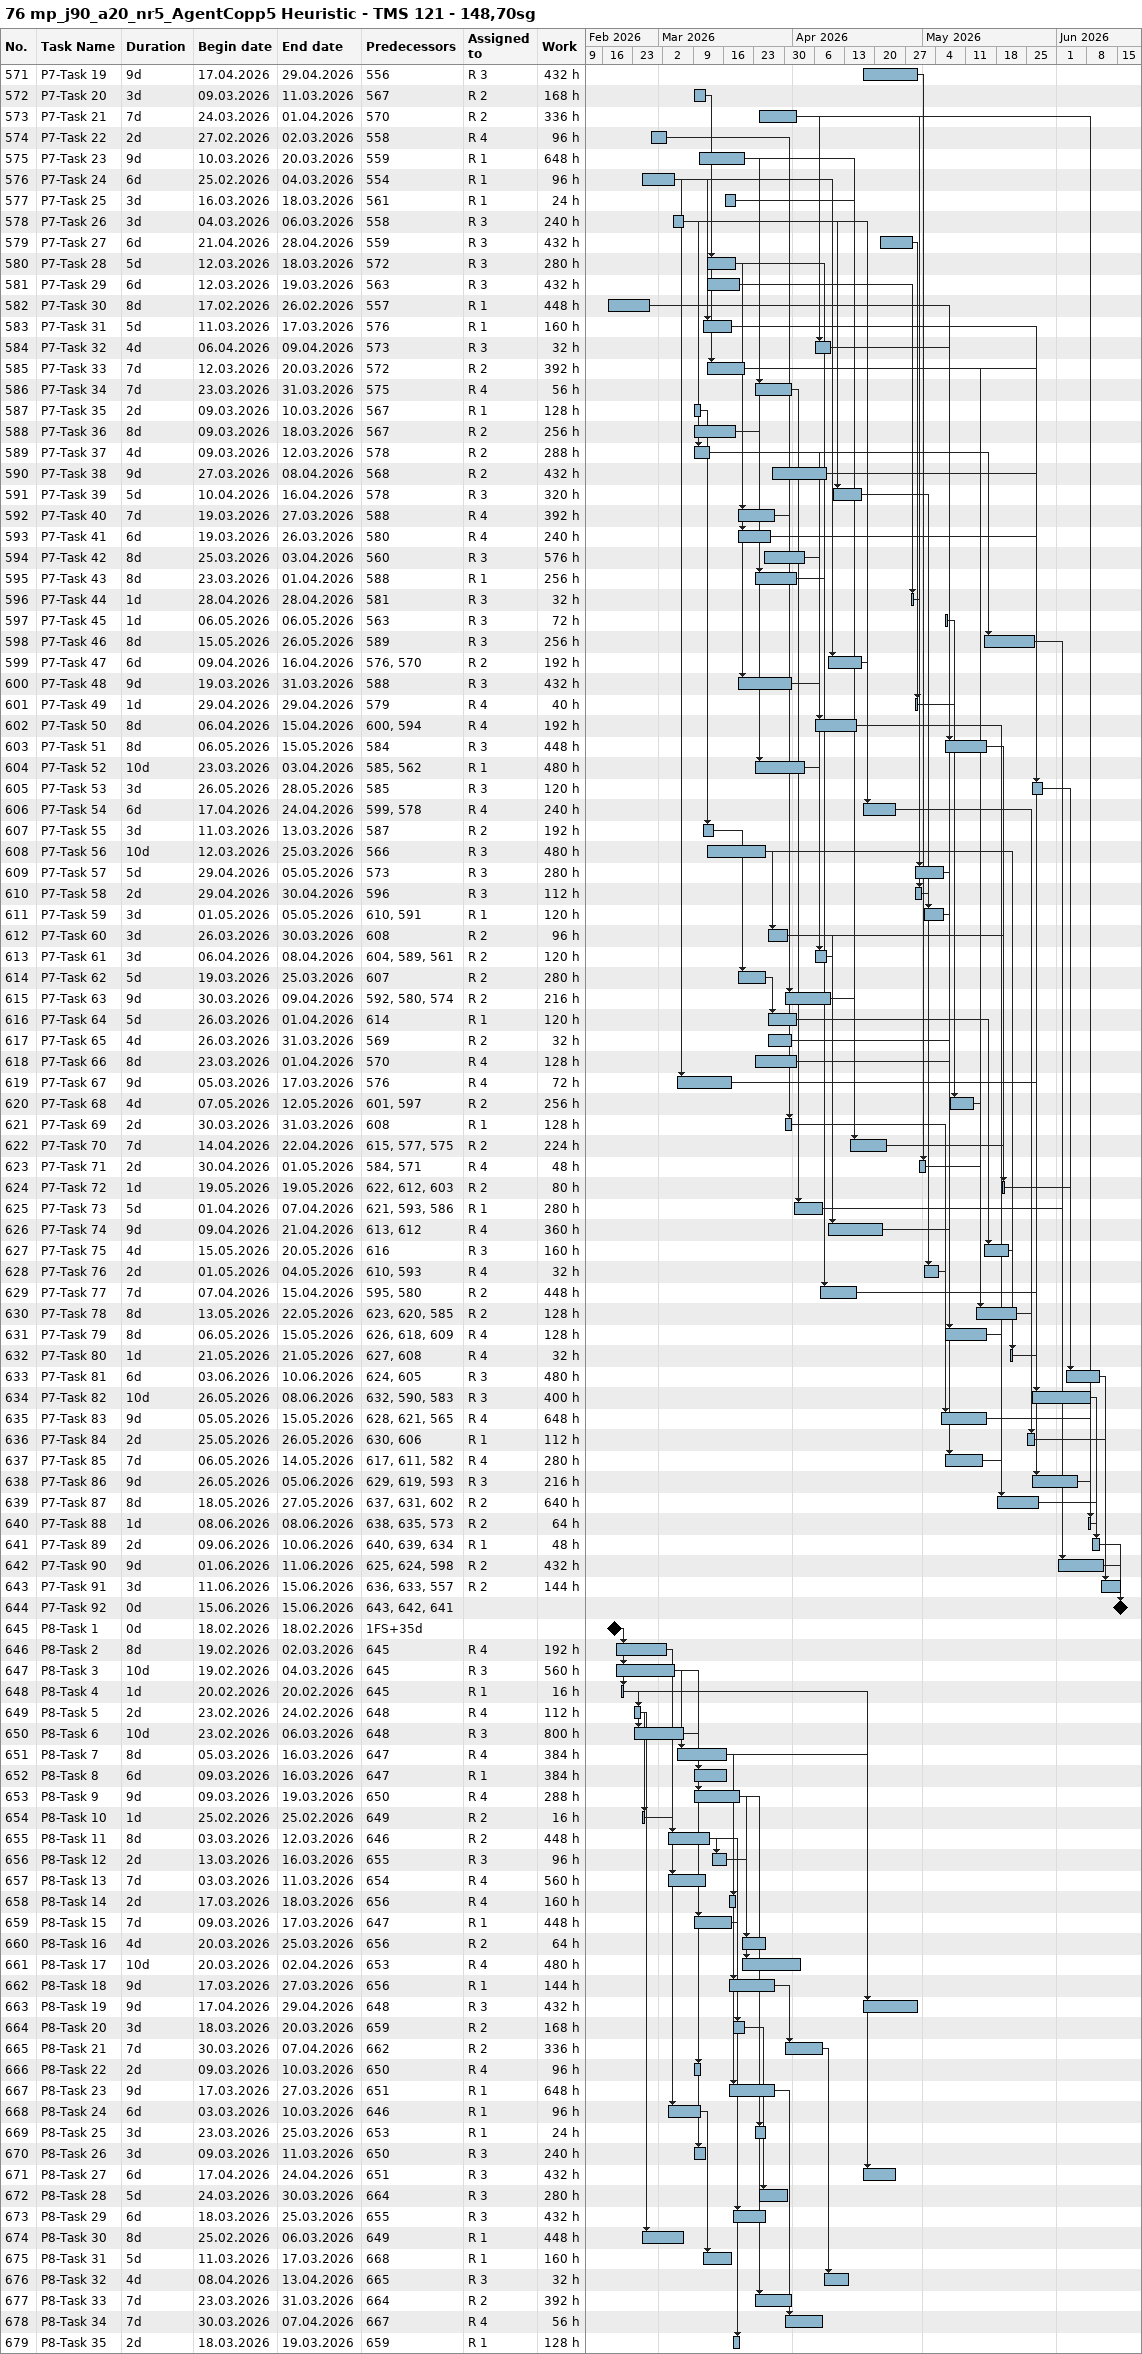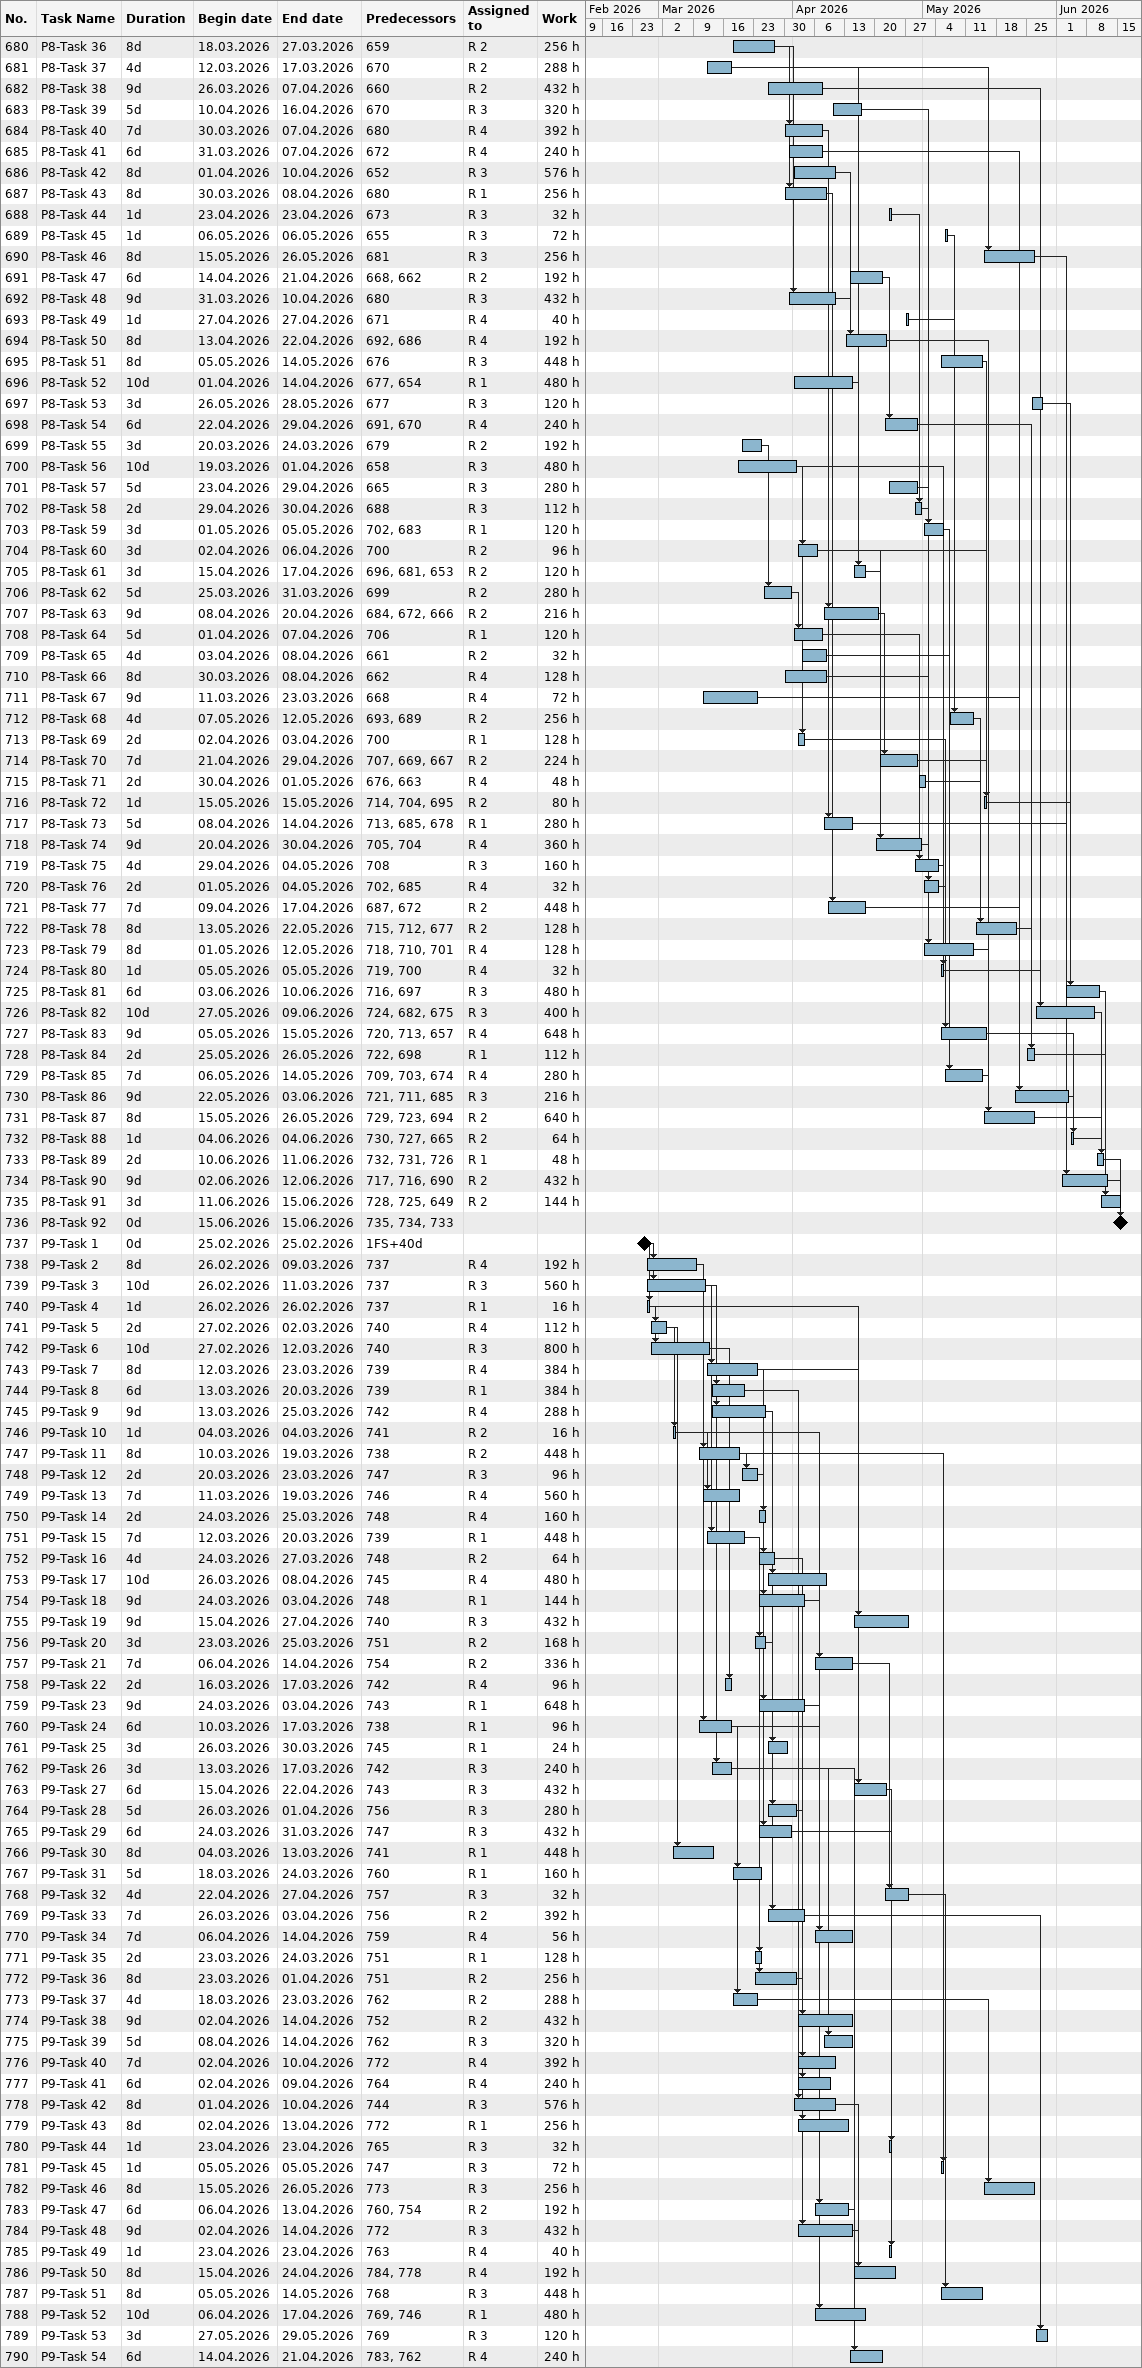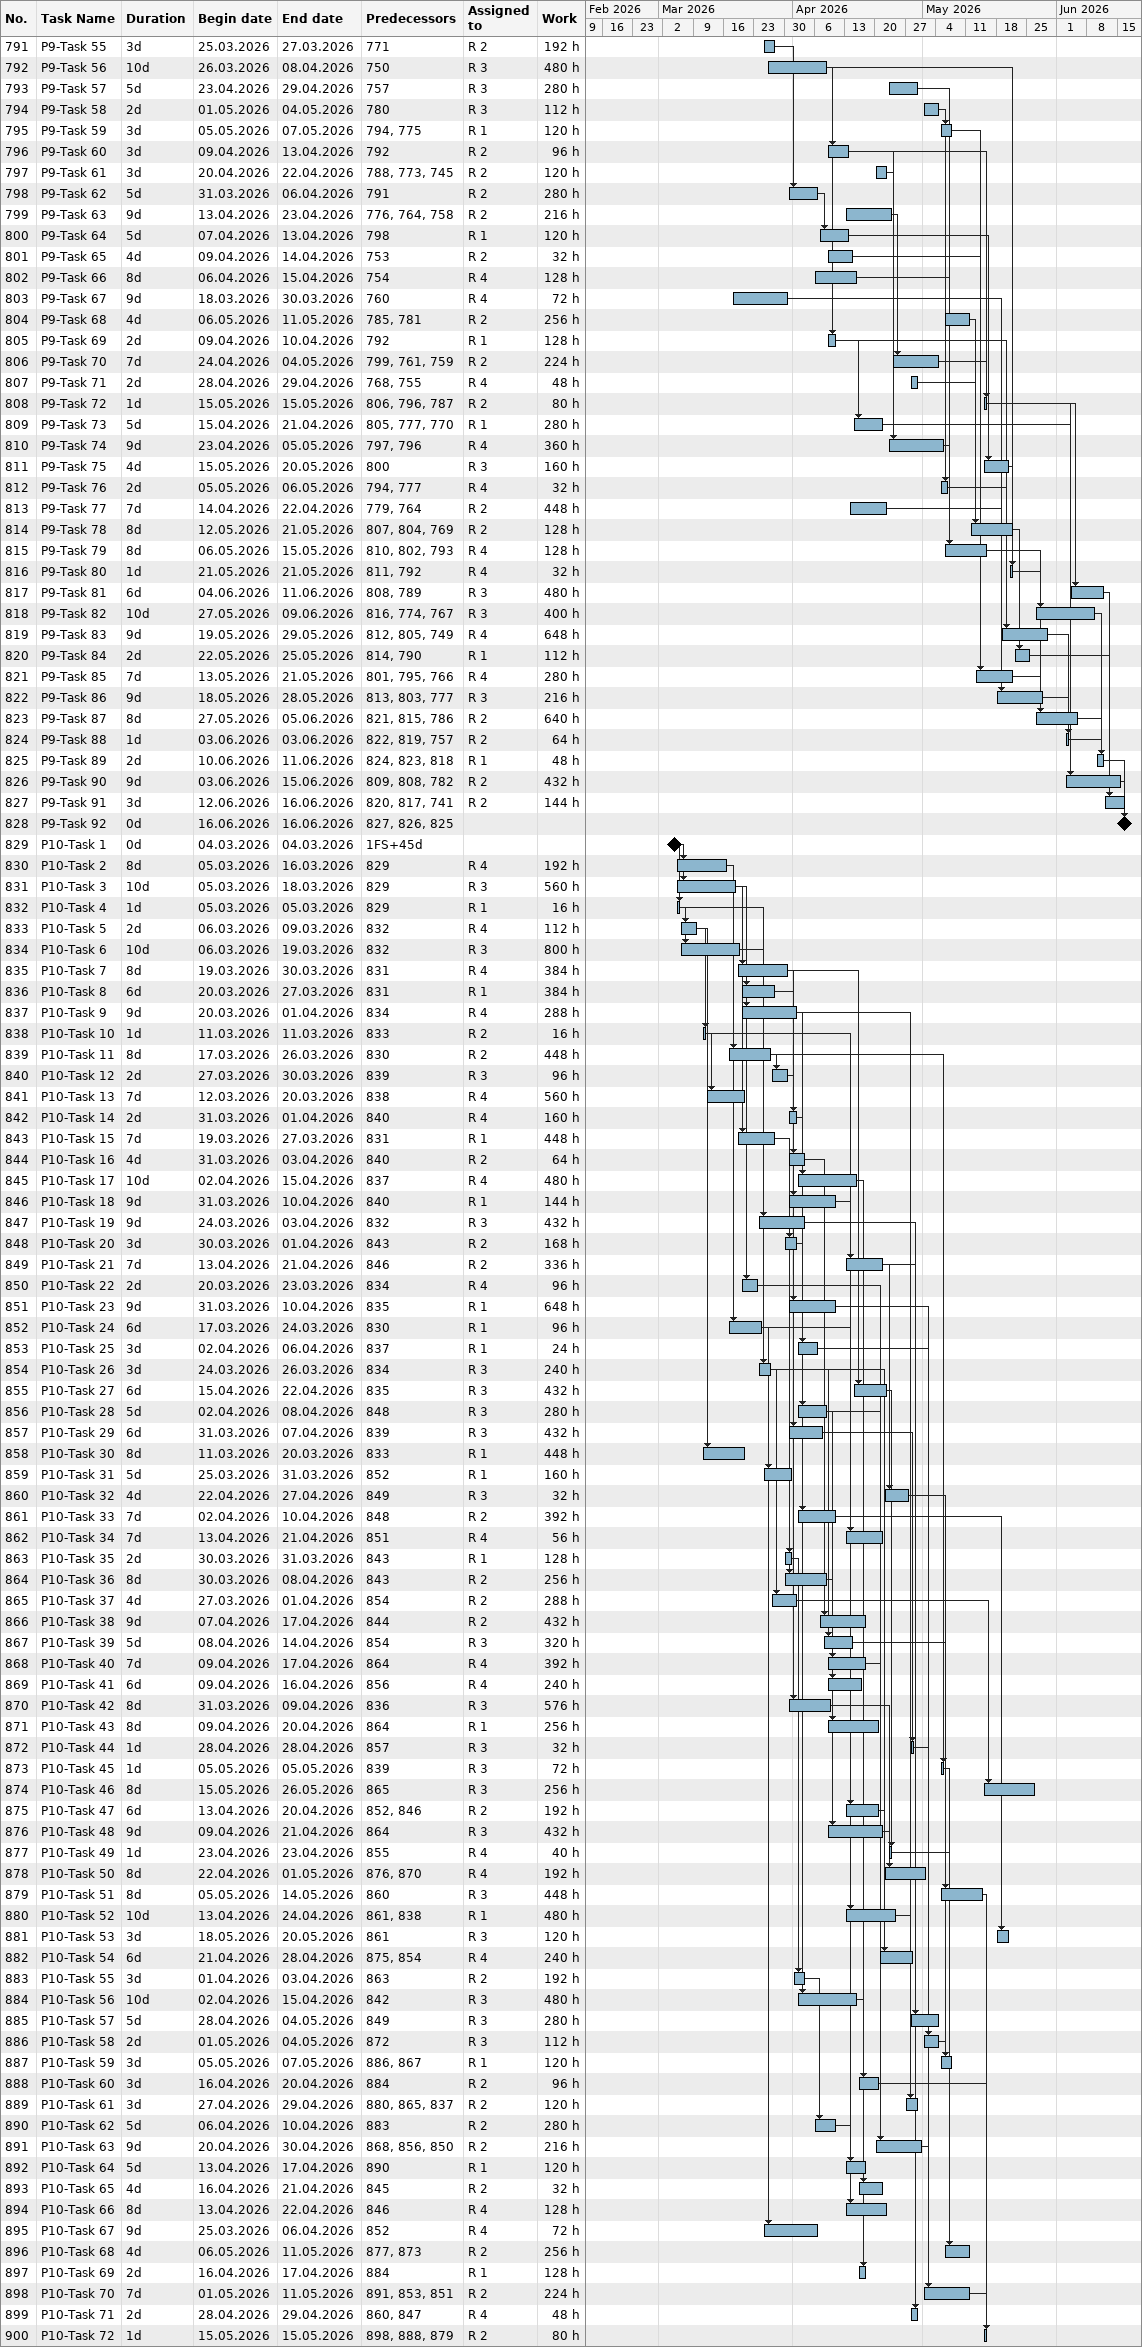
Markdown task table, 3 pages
76 mp_j90_a20_nr5_AgentCopp5 Heuristic - TMS 121 - 148,70sg

| ID | Task | Duration | Start | Finish | Predecessors | Resources | Work (h) |
|---|---|---|---|---|---|---|---|
| 571 | P7-Task 19 | 9d | 2026-04-17 | 2026-04-29 | 556 | R 3 | 432 |
| 572 | P7-Task 20 | 3d | 2026-03-09 | 2026-03-11 | 567 | R 2 | 168 |
| 573 | P7-Task 21 | 7d | 2026-03-24 | 2026-04-01 | 570 | R 2 | 336 |
| 574 | P7-Task 22 | 2d | 2026-02-27 | 2026-03-02 | 558 | R 4 | 96 |
| 575 | P7-Task 23 | 9d | 2026-03-10 | 2026-03-20 | 559 | R 1 | 648 |
| 576 | P7-Task 24 | 6d | 2026-02-25 | 2026-03-04 | 554 | R 1 | 96 |
| 577 | P7-Task 25 | 3d | 2026-03-16 | 2026-03-18 | 561 | R 1 | 24 |
| 578 | P7-Task 26 | 3d | 2026-03-04 | 2026-03-06 | 558 | R 3 | 240 |
| 579 | P7-Task 27 | 6d | 2026-04-21 | 2026-04-28 | 559 | R 3 | 432 |
| 580 | P7-Task 28 | 5d | 2026-03-12 | 2026-03-18 | 572 | R 3 | 280 |
| 581 | P7-Task 29 | 6d | 2026-03-12 | 2026-03-19 | 563 | R 3 | 432 |
| 582 | P7-Task 30 | 8d | 2026-02-17 | 2026-02-26 | 557 | R 1 | 448 |
| 583 | P7-Task 31 | 5d | 2026-03-11 | 2026-03-17 | 576 | R 1 | 160 |
| 584 | P7-Task 32 | 4d | 2026-04-06 | 2026-04-09 | 573 | R 3 | 32 |
| 585 | P7-Task 33 | 7d | 2026-03-12 | 2026-03-20 | 572 | R 2 | 392 |
| 586 | P7-Task 34 | 7d | 2026-03-23 | 2026-03-31 | 575 | R 4 | 56 |
| 587 | P7-Task 35 | 2d | 2026-03-09 | 2026-03-10 | 567 | R 1 | 128 |
| 588 | P7-Task 36 | 8d | 2026-03-09 | 2026-03-18 | 567 | R 2 | 256 |
| 589 | P7-Task 37 | 4d | 2026-03-09 | 2026-03-12 | 578 | R 2 | 288 |
| 590 | P7-Task 38 | 9d | 2026-03-27 | 2026-04-08 | 568 | R 2 | 432 |
| 591 | P7-Task 39 | 5d | 2026-04-10 | 2026-04-16 | 578 | R 3 | 320 |
| 592 | P7-Task 40 | 7d | 2026-03-19 | 2026-03-27 | 588 | R 4 | 392 |
| 593 | P7-Task 41 | 6d | 2026-03-19 | 2026-03-26 | 580 | R 4 | 240 |
| 594 | P7-Task 42 | 8d | 2026-03-25 | 2026-04-03 | 560 | R 3 | 576 |
| 595 | P7-Task 43 | 8d | 2026-03-23 | 2026-04-01 | 588 | R 1 | 256 |
| 596 | P7-Task 44 | 1d | 2026-04-28 | 2026-04-28 | 581 | R 3 | 32 |
| 597 | P7-Task 45 | 1d | 2026-05-06 | 2026-05-06 | 563 | R 3 | 72 |
| 598 | P7-Task 46 | 8d | 2026-05-15 | 2026-05-26 | 589 | R 3 | 256 |
| 599 | P7-Task 47 | 6d | 2026-04-09 | 2026-04-16 | 576, 570 | R 2 | 192 |
| 600 | P7-Task 48 | 9d | 2026-03-19 | 2026-03-31 | 588 | R 3 | 432 |
| 601 | P7-Task 49 | 1d | 2026-04-29 | 2026-04-29 | 579 | R 4 | 40 |
| 602 | P7-Task 50 | 8d | 2026-04-06 | 2026-04-15 | 600, 594 | R 4 | 192 |
| 603 | P7-Task 51 | 8d | 2026-05-06 | 2026-05-15 | 584 | R 3 | 448 |
| 604 | P7-Task 52 | 10d | 2026-03-23 | 2026-04-03 | 585, 562 | R 1 | 480 |
| 605 | P7-Task 53 | 3d | 2026-05-26 | 2026-05-28 | 585 | R 3 | 120 |
| 606 | P7-Task 54 | 6d | 2026-04-17 | 2026-04-24 | 599, 578 | R 4 | 240 |
| 607 | P7-Task 55 | 3d | 2026-03-11 | 2026-03-13 | 587 | R 2 | 192 |
| 608 | P7-Task 56 | 10d | 2026-03-12 | 2026-03-25 | 566 | R 3 | 480 |
| 609 | P7-Task 57 | 5d | 2026-04-29 | 2026-05-05 | 573 | R 3 | 280 |
| 610 | P7-Task 58 | 2d | 2026-04-29 | 2026-04-30 | 596 | R 3 | 112 |
| 611 | P7-Task 59 | 3d | 2026-05-01 | 2026-05-05 | 610, 591 | R 1 | 120 |
| 612 | P7-Task 60 | 3d | 2026-03-26 | 2026-03-30 | 608 | R 2 | 96 |
| 613 | P7-Task 61 | 3d | 2026-04-06 | 2026-04-08 | 604, 589, 561 | R 2 | 120 |
| 614 | P7-Task 62 | 5d | 2026-03-19 | 2026-03-25 | 607 | R 2 | 280 |
| 615 | P7-Task 63 | 9d | 2026-03-30 | 2026-04-09 | 592, 580, 574 | R 2 | 216 |
| 616 | P7-Task 64 | 5d | 2026-03-26 | 2026-04-01 | 614 | R 1 | 120 |
| 617 | P7-Task 65 | 4d | 2026-03-26 | 2026-03-31 | 569 | R 2 | 32 |
| 618 | P7-Task 66 | 8d | 2026-03-23 | 2026-04-01 | 570 | R 4 | 128 |
| 619 | P7-Task 67 | 9d | 2026-03-05 | 2026-03-17 | 576 | R 4 | 72 |
| 620 | P7-Task 68 | 4d | 2026-05-07 | 2026-05-12 | 601, 597 | R 2 | 256 |
| 621 | P7-Task 69 | 2d | 2026-03-30 | 2026-03-31 | 608 | R 1 | 128 |
| 622 | P7-Task 70 | 7d | 2026-04-14 | 2026-04-22 | 615, 577, 575 | R 2 | 224 |
| 623 | P7-Task 71 | 2d | 2026-04-30 | 2026-05-01 | 584, 571 | R 4 | 48 |
| 624 | P7-Task 72 | 1d | 2026-05-19 | 2026-05-19 | 622, 612, 603 | R 2 | 80 |
| 625 | P7-Task 73 | 5d | 2026-04-01 | 2026-04-07 | 621, 593, 586 | R 1 | 280 |
| 626 | P7-Task 74 | 9d | 2026-04-09 | 2026-04-21 | 613, 612 | R 4 | 360 |
| 627 | P7-Task 75 | 4d | 2026-05-15 | 2026-05-20 | 616 | R 3 | 160 |
| 628 | P7-Task 76 | 2d | 2026-05-01 | 2026-05-04 | 610, 593 | R 4 | 32 |
| 629 | P7-Task 77 | 7d | 2026-04-07 | 2026-04-15 | 595, 580 | R 2 | 448 |
| 630 | P7-Task 78 | 8d | 2026-05-13 | 2026-05-22 | 623, 620, 585 | R 2 | 128 |
| 631 | P7-Task 79 | 8d | 2026-05-06 | 2026-05-15 | 626, 618, 609 | R 4 | 128 |
| 632 | P7-Task 80 | 1d | 2026-05-21 | 2026-05-21 | 627, 608 | R 4 | 32 |
| 633 | P7-Task 81 | 6d | 2026-06-03 | 2026-06-10 | 624, 605 | R 3 | 480 |
| 634 | P7-Task 82 | 10d | 2026-05-26 | 2026-06-08 | 632, 590, 583 | R 3 | 400 |
| 635 | P7-Task 83 | 9d | 2026-05-05 | 2026-05-15 | 628, 621, 565 | R 4 | 648 |
| 636 | P7-Task 84 | 2d | 2026-05-25 | 2026-05-26 | 630, 606 | R 1 | 112 |
| 637 | P7-Task 85 | 7d | 2026-05-06 | 2026-05-14 | 617, 611, 582 | R 4 | 280 |
| 638 | P7-Task 86 | 9d | 2026-05-26 | 2026-06-05 | 629, 619, 593 | R 3 | 216 |
| 639 | P7-Task 87 | 8d | 2026-05-18 | 2026-05-27 | 637, 631, 602 | R 2 | 640 |
| 640 | P7-Task 88 | 1d | 2026-06-08 | 2026-06-08 | 638, 635, 573 | R 2 | 64 |
| 641 | P7-Task 89 | 2d | 2026-06-09 | 2026-06-10 | 640, 639, 634 | R 1 | 48 |
| 642 | P7-Task 90 | 9d | 2026-06-01 | 2026-06-11 | 625, 624, 598 | R 2 | 432 |
| 643 | P7-Task 91 | 3d | 2026-06-11 | 2026-06-15 | 636, 633, 557 | R 2 | 144 |
| 644 | P7-Task 92 | 0d | 2026-06-15 | 2026-06-15 | 643, 642, 641 |  |  |
| 645 | P8-Task 1 | 0d | 2026-02-18 | 2026-02-18 | 1FS+35d |  |  |
| 646 | P8-Task 2 | 8d | 2026-02-19 | 2026-03-02 | 645 | R 4 | 192 |
| 647 | P8-Task 3 | 10d | 2026-02-19 | 2026-03-04 | 645 | R 3 | 560 |
| 648 | P8-Task 4 | 1d | 2026-02-20 | 2026-02-20 | 645 | R 1 | 16 |
| 649 | P8-Task 5 | 2d | 2026-02-23 | 2026-02-24 | 648 | R 4 | 112 |
| 650 | P8-Task 6 | 10d | 2026-02-23 | 2026-03-06 | 648 | R 3 | 800 |
| 651 | P8-Task 7 | 8d | 2026-03-05 | 2026-03-16 | 647 | R 4 | 384 |
| 652 | P8-Task 8 | 6d | 2026-03-09 | 2026-03-16 | 647 | R 1 | 384 |
| 653 | P8-Task 9 | 9d | 2026-03-09 | 2026-03-19 | 650 | R 4 | 288 |
| 654 | P8-Task 10 | 1d | 2026-02-25 | 2026-02-25 | 649 | R 2 | 16 |
| 655 | P8-Task 11 | 8d | 2026-03-03 | 2026-03-12 | 646 | R 2 | 448 |
| 656 | P8-Task 12 | 2d | 2026-03-13 | 2026-03-16 | 655 | R 3 | 96 |
| 657 | P8-Task 13 | 7d | 2026-03-03 | 2026-03-11 | 654 | R 4 | 560 |
| 658 | P8-Task 14 | 2d | 2026-03-17 | 2026-03-18 | 656 | R 4 | 160 |
| 659 | P8-Task 15 | 7d | 2026-03-09 | 2026-03-17 | 647 | R 1 | 448 |
| 660 | P8-Task 16 | 4d | 2026-03-20 | 2026-03-25 | 656 | R 2 | 64 |
| 661 | P8-Task 17 | 10d | 2026-03-20 | 2026-04-02 | 653 | R 4 | 480 |
| 662 | P8-Task 18 | 9d | 2026-03-17 | 2026-03-27 | 656 | R 1 | 144 |
| 663 | P8-Task 19 | 9d | 2026-04-17 | 2026-04-29 | 648 | R 3 | 432 |
| 664 | P8-Task 20 | 3d | 2026-03-18 | 2026-03-20 | 659 | R 2 | 168 |
| 665 | P8-Task 21 | 7d | 2026-03-30 | 2026-04-07 | 662 | R 2 | 336 |
| 666 | P8-Task 22 | 2d | 2026-03-09 | 2026-03-10 | 650 | R 4 | 96 |
| 667 | P8-Task 23 | 9d | 2026-03-17 | 2026-03-27 | 651 | R 1 | 648 |
| 668 | P8-Task 24 | 6d | 2026-03-03 | 2026-03-10 | 646 | R 1 | 96 |
| 669 | P8-Task 25 | 3d | 2026-03-23 | 2026-03-25 | 653 | R 1 | 24 |
| 670 | P8-Task 26 | 3d | 2026-03-09 | 2026-03-11 | 650 | R 3 | 240 |
| 671 | P8-Task 27 | 6d | 2026-04-17 | 2026-04-24 | 651 | R 3 | 432 |
| 672 | P8-Task 28 | 5d | 2026-03-24 | 2026-03-30 | 664 | R 3 | 280 |
| 673 | P8-Task 29 | 6d | 2026-03-18 | 2026-03-25 | 655 | R 3 | 432 |
| 674 | P8-Task 30 | 8d | 2026-02-25 | 2026-03-06 | 649 | R 1 | 448 |
| 675 | P8-Task 31 | 5d | 2026-03-11 | 2026-03-17 | 668 | R 1 | 160 |
| 676 | P8-Task 32 | 4d | 2026-04-08 | 2026-04-13 | 665 | R 3 | 32 |
| 677 | P8-Task 33 | 7d | 2026-03-23 | 2026-03-31 | 664 | R 2 | 392 |
| 678 | P8-Task 34 | 7d | 2026-03-30 | 2026-04-07 | 667 | R 4 | 56 |
| 679 | P8-Task 35 | 2d | 2026-03-18 | 2026-03-19 | 659 | R 1 | 128 |
| 680 | P8-Task 36 | 8d | 2026-03-18 | 2026-03-27 | 659 | R 2 | 256 |
| 681 | P8-Task 37 | 4d | 2026-03-12 | 2026-03-17 | 670 | R 2 | 288 |
| 682 | P8-Task 38 | 9d | 2026-03-26 | 2026-04-07 | 660 | R 2 | 432 |
| 683 | P8-Task 39 | 5d | 2026-04-10 | 2026-04-16 | 670 | R 3 | 320 |
| 684 | P8-Task 40 | 7d | 2026-03-30 | 2026-04-07 | 680 | R 4 | 392 |
| 685 | P8-Task 41 | 6d | 2026-03-31 | 2026-04-07 | 672 | R 4 | 240 |
| 686 | P8-Task 42 | 8d | 2026-04-01 | 2026-04-10 | 652 | R 3 | 576 |
| 687 | P8-Task 43 | 8d | 2026-03-30 | 2026-04-08 | 680 | R 1 | 256 |
| 688 | P8-Task 44 | 1d | 2026-04-23 | 2026-04-23 | 673 | R 3 | 32 |
| 689 | P8-Task 45 | 1d | 2026-05-06 | 2026-05-06 | 655 | R 3 | 72 |
| 690 | P8-Task 46 | 8d | 2026-05-15 | 2026-05-26 | 681 | R 3 | 256 |
| 691 | P8-Task 47 | 6d | 2026-04-14 | 2026-04-21 | 668, 662 | R 2 | 192 |
| 692 | P8-Task 48 | 9d | 2026-03-31 | 2026-04-10 | 680 | R 3 | 432 |
| 693 | P8-Task 49 | 1d | 2026-04-27 | 2026-04-27 | 671 | R 4 | 40 |
| 694 | P8-Task 50 | 8d | 2026-04-13 | 2026-04-22 | 692, 686 | R 4 | 192 |
| 695 | P8-Task 51 | 8d | 2026-05-05 | 2026-05-14 | 676 | R 3 | 448 |
| 696 | P8-Task 52 | 10d | 2026-04-01 | 2026-04-14 | 677, 654 | R 1 | 480 |
| 697 | P8-Task 53 | 3d | 2026-05-26 | 2026-05-28 | 677 | R 3 | 120 |
| 698 | P8-Task 54 | 6d | 2026-04-22 | 2026-04-29 | 691, 670 | R 4 | 240 |
| 699 | P8-Task 55 | 3d | 2026-03-20 | 2026-03-24 | 679 | R 2 | 192 |
| 700 | P8-Task 56 | 10d | 2026-03-19 | 2026-04-01 | 658 | R 3 | 480 |
| 701 | P8-Task 57 | 5d | 2026-04-23 | 2026-04-29 | 665 | R 3 | 280 |
| 702 | P8-Task 58 | 2d | 2026-04-29 | 2026-04-30 | 688 | R 3 | 112 |
| 703 | P8-Task 59 | 3d | 2026-05-01 | 2026-05-05 | 702, 683 | R 1 | 120 |
| 704 | P8-Task 60 | 3d | 2026-04-02 | 2026-04-06 | 700 | R 2 | 96 |
| 705 | P8-Task 61 | 3d | 2026-04-15 | 2026-04-17 | 696, 681, 653 | R 2 | 120 |
| 706 | P8-Task 62 | 5d | 2026-03-25 | 2026-03-31 | 699 | R 2 | 280 |
| 707 | P8-Task 63 | 9d | 2026-04-08 | 2026-04-20 | 684, 672, 666 | R 2 | 216 |
| 708 | P8-Task 64 | 5d | 2026-04-01 | 2026-04-07 | 706 | R 1 | 120 |
| 709 | P8-Task 65 | 4d | 2026-04-03 | 2026-04-08 | 661 | R 2 | 32 |
| 710 | P8-Task 66 | 8d | 2026-03-30 | 2026-04-08 | 662 | R 4 | 128 |
| 711 | P8-Task 67 | 9d | 2026-03-11 | 2026-03-23 | 668 | R 4 | 72 |
| 712 | P8-Task 68 | 4d | 2026-05-07 | 2026-05-12 | 693, 689 | R 2 | 256 |
| 713 | P8-Task 69 | 2d | 2026-04-02 | 2026-04-03 | 700 | R 1 | 128 |
| 714 | P8-Task 70 | 7d | 2026-04-21 | 2026-04-29 | 707, 669, 667 | R 2 | 224 |
| 715 | P8-Task 71 | 2d | 2026-04-30 | 2026-05-01 | 676, 663 | R 4 | 48 |
| 716 | P8-Task 72 | 1d | 2026-05-15 | 2026-05-15 | 714, 704, 695 | R 2 | 80 |
| 717 | P8-Task 73 | 5d | 2026-04-08 | 2026-04-14 | 713, 685, 678 | R 1 | 280 |
| 718 | P8-Task 74 | 9d | 2026-04-20 | 2026-04-30 | 705, 704 | R 4 | 360 |
| 719 | P8-Task 75 | 4d | 2026-04-29 | 2026-05-04 | 708 | R 3 | 160 |
| 720 | P8-Task 76 | 2d | 2026-05-01 | 2026-05-04 | 702, 685 | R 4 | 32 |
| 721 | P8-Task 77 | 7d | 2026-04-09 | 2026-04-17 | 687, 672 | R 2 | 448 |
| 722 | P8-Task 78 | 8d | 2026-05-13 | 2026-05-22 | 715, 712, 677 | R 2 | 128 |
| 723 | P8-Task 79 | 8d | 2026-05-01 | 2026-05-12 | 718, 710, 701 | R 4 | 128 |
| 724 | P8-Task 80 | 1d | 2026-05-05 | 2026-05-05 | 719, 700 | R 4 | 32 |
| 725 | P8-Task 81 | 6d | 2026-06-03 | 2026-06-10 | 716, 697 | R 3 | 480 |
| 726 | P8-Task 82 | 10d | 2026-05-27 | 2026-06-09 | 724, 682, 675 | R 3 | 400 |
| 727 | P8-Task 83 | 9d | 2026-05-05 | 2026-05-15 | 720, 713, 657 | R 4 | 648 |
| 728 | P8-Task 84 | 2d | 2026-05-25 | 2026-05-26 | 722, 698 | R 1 | 112 |
| 729 | P8-Task 85 | 7d | 2026-05-06 | 2026-05-14 | 709, 703, 674 | R 4 | 280 |
| 730 | P8-Task 86 | 9d | 2026-05-22 | 2026-06-03 | 721, 711, 685 | R 3 | 216 |
| 731 | P8-Task 87 | 8d | 2026-05-15 | 2026-05-26 | 729, 723, 694 | R 2 | 640 |
| 732 | P8-Task 88 | 1d | 2026-06-04 | 2026-06-04 | 730, 727, 665 | R 2 | 64 |
| 733 | P8-Task 89 | 2d | 2026-06-10 | 2026-06-11 | 732, 731, 726 | R 1 | 48 |
| 734 | P8-Task 90 | 9d | 2026-06-02 | 2026-06-12 | 717, 716, 690 | R 2 | 432 |
| 735 | P8-Task 91 | 3d | 2026-06-11 | 2026-06-15 | 728, 725, 649 | R 2 | 144 |
| 736 | P8-Task 92 | 0d | 2026-06-15 | 2026-06-15 | 735, 734, 733 |  |  |
| 737 | P9-Task 1 | 0d | 2026-02-25 | 2026-02-25 | 1FS+40d |  |  |
| 738 | P9-Task 2 | 8d | 2026-02-26 | 2026-03-09 | 737 | R 4 | 192 |
| 739 | P9-Task 3 | 10d | 2026-02-26 | 2026-03-11 | 737 | R 3 | 560 |
| 740 | P9-Task 4 | 1d | 2026-02-26 | 2026-02-26 | 737 | R 1 | 16 |
| 741 | P9-Task 5 | 2d | 2026-02-27 | 2026-03-02 | 740 | R 4 | 112 |
| 742 | P9-Task 6 | 10d | 2026-02-27 | 2026-03-12 | 740 | R 3 | 800 |
| 743 | P9-Task 7 | 8d | 2026-03-12 | 2026-03-23 | 739 | R 4 | 384 |
| 744 | P9-Task 8 | 6d | 2026-03-13 | 2026-03-20 | 739 | R 1 | 384 |
| 745 | P9-Task 9 | 9d | 2026-03-13 | 2026-03-25 | 742 | R 4 | 288 |
| 746 | P9-Task 10 | 1d | 2026-03-04 | 2026-03-04 | 741 | R 2 | 16 |
| 747 | P9-Task 11 | 8d | 2026-03-10 | 2026-03-19 | 738 | R 2 | 448 |
| 748 | P9-Task 12 | 2d | 2026-03-20 | 2026-03-23 | 747 | R 3 | 96 |
| 749 | P9-Task 13 | 7d | 2026-03-11 | 2026-03-19 | 746 | R 4 | 560 |
| 750 | P9-Task 14 | 2d | 2026-03-24 | 2026-03-25 | 748 | R 4 | 160 |
| 751 | P9-Task 15 | 7d | 2026-03-12 | 2026-03-20 | 739 | R 1 | 448 |
| 752 | P9-Task 16 | 4d | 2026-03-24 | 2026-03-27 | 748 | R 2 | 64 |
| 753 | P9-Task 17 | 10d | 2026-03-26 | 2026-04-08 | 745 | R 4 | 480 |
| 754 | P9-Task 18 | 9d | 2026-03-24 | 2026-04-03 | 748 | R 1 | 144 |
| 755 | P9-Task 19 | 9d | 2026-04-15 | 2026-04-27 | 740 | R 3 | 432 |
| 756 | P9-Task 20 | 3d | 2026-03-23 | 2026-03-25 | 751 | R 2 | 168 |
| 757 | P9-Task 21 | 7d | 2026-04-06 | 2026-04-14 | 754 | R 2 | 336 |
| 758 | P9-Task 22 | 2d | 2026-03-16 | 2026-03-17 | 742 | R 4 | 96 |
| 759 | P9-Task 23 | 9d | 2026-03-24 | 2026-04-03 | 743 | R 1 | 648 |
| 760 | P9-Task 24 | 6d | 2026-03-10 | 2026-03-17 | 738 | R 1 | 96 |
| 761 | P9-Task 25 | 3d | 2026-03-26 | 2026-03-30 | 745 | R 1 | 24 |
| 762 | P9-Task 26 | 3d | 2026-03-13 | 2026-03-17 | 742 | R 3 | 240 |
| 763 | P9-Task 27 | 6d | 2026-04-15 | 2026-04-22 | 743 | R 3 | 432 |
| 764 | P9-Task 28 | 5d | 2026-03-26 | 2026-04-01 | 756 | R 3 | 280 |
| 765 | P9-Task 29 | 6d | 2026-03-24 | 2026-03-31 | 747 | R 3 | 432 |
| 766 | P9-Task 30 | 8d | 2026-03-04 | 2026-03-13 | 741 | R 1 | 448 |
| 767 | P9-Task 31 | 5d | 2026-03-18 | 2026-03-24 | 760 | R 1 | 160 |
| 768 | P9-Task 32 | 4d | 2026-04-22 | 2026-04-27 | 757 | R 3 | 32 |
| 769 | P9-Task 33 | 7d | 2026-03-26 | 2026-04-03 | 756 | R 2 | 392 |
| 770 | P9-Task 34 | 7d | 2026-04-06 | 2026-04-14 | 759 | R 4 | 56 |
| 771 | P9-Task 35 | 2d | 2026-03-23 | 2026-03-24 | 751 | R 1 | 128 |
| 772 | P9-Task 36 | 8d | 2026-03-23 | 2026-04-01 | 751 | R 2 | 256 |
| 773 | P9-Task 37 | 4d | 2026-03-18 | 2026-03-23 | 762 | R 2 | 288 |
| 774 | P9-Task 38 | 9d | 2026-04-02 | 2026-04-14 | 752 | R 2 | 432 |
| 775 | P9-Task 39 | 5d | 2026-04-08 | 2026-04-14 | 762 | R 3 | 320 |
| 776 | P9-Task 40 | 7d | 2026-04-02 | 2026-04-10 | 772 | R 4 | 392 |
| 777 | P9-Task 41 | 6d | 2026-04-02 | 2026-04-09 | 764 | R 4 | 240 |
| 778 | P9-Task 42 | 8d | 2026-04-01 | 2026-04-10 | 744 | R 3 | 576 |
| 779 | P9-Task 43 | 8d | 2026-04-02 | 2026-04-13 | 772 | R 1 | 256 |
| 780 | P9-Task 44 | 1d | 2026-04-23 | 2026-04-23 | 765 | R 3 | 32 |
| 781 | P9-Task 45 | 1d | 2026-05-05 | 2026-05-05 | 747 | R 3 | 72 |
| 782 | P9-Task 46 | 8d | 2026-05-15 | 2026-05-26 | 773 | R 3 | 256 |
| 783 | P9-Task 47 | 6d | 2026-04-06 | 2026-04-13 | 760, 754 | R 2 | 192 |
| 784 | P9-Task 48 | 9d | 2026-04-02 | 2026-04-14 | 772 | R 3 | 432 |
| 785 | P9-Task 49 | 1d | 2026-04-23 | 2026-04-23 | 763 | R 4 | 40 |
| 786 | P9-Task 50 | 8d | 2026-04-15 | 2026-04-24 | 784, 778 | R 4 | 192 |
| 787 | P9-Task 51 | 8d | 2026-05-05 | 2026-05-14 | 768 | R 3 | 448 |
| 788 | P9-Task 52 | 10d | 2026-04-06 | 2026-04-17 | 769, 746 | R 1 | 480 |
| 789 | P9-Task 53 | 3d | 2026-05-27 | 2026-05-29 | 769 | R 3 | 120 |
| 790 | P9-Task 54 | 6d | 2026-04-14 | 2026-04-21 | 783, 762 | R 4 | 240 |
| 791 | P9-Task 55 | 3d | 2026-03-25 | 2026-03-27 | 771 | R 2 | 192 |
| 792 | P9-Task 56 | 10d | 2026-03-26 | 2026-04-08 | 750 | R 3 | 480 |
| 793 | P9-Task 57 | 5d | 2026-04-23 | 2026-04-29 | 757 | R 3 | 280 |
| 794 | P9-Task 58 | 2d | 2026-05-01 | 2026-05-04 | 780 | R 3 | 112 |
| 795 | P9-Task 59 | 3d | 2026-05-05 | 2026-05-07 | 794, 775 | R 1 | 120 |
| 796 | P9-Task 60 | 3d | 2026-04-09 | 2026-04-13 | 792 | R 2 | 96 |
| 797 | P9-Task 61 | 3d | 2026-04-20 | 2026-04-22 | 788, 773, 745 | R 2 | 120 |
| 798 | P9-Task 62 | 5d | 2026-03-31 | 2026-04-06 | 791 | R 2 | 280 |
| 799 | P9-Task 63 | 9d | 2026-04-13 | 2026-04-23 | 776, 764, 758 | R 2 | 216 |
| 800 | P9-Task 64 | 5d | 2026-04-07 | 2026-04-13 | 798 | R 1 | 120 |
| 801 | P9-Task 65 | 4d | 2026-04-09 | 2026-04-14 | 753 | R 2 | 32 |
| 802 | P9-Task 66 | 8d | 2026-04-06 | 2026-04-15 | 754 | R 4 | 128 |
| 803 | P9-Task 67 | 9d | 2026-03-18 | 2026-03-30 | 760 | R 4 | 72 |
| 804 | P9-Task 68 | 4d | 2026-05-06 | 2026-05-11 | 785, 781 | R 2 | 256 |
| 805 | P9-Task 69 | 2d | 2026-04-09 | 2026-04-10 | 792 | R 1 | 128 |
| 806 | P9-Task 70 | 7d | 2026-04-24 | 2026-05-04 | 799, 761, 759 | R 2 | 224 |
| 807 | P9-Task 71 | 2d | 2026-04-28 | 2026-04-29 | 768, 755 | R 4 | 48 |
| 808 | P9-Task 72 | 1d | 2026-05-15 | 2026-05-15 | 806, 796, 787 | R 2 | 80 |
| 809 | P9-Task 73 | 5d | 2026-04-15 | 2026-04-21 | 805, 777, 770 | R 1 | 280 |
| 810 | P9-Task 74 | 9d | 2026-04-23 | 2026-05-05 | 797, 796 | R 4 | 360 |
| 811 | P9-Task 75 | 4d | 2026-05-15 | 2026-05-20 | 800 | R 3 | 160 |
| 812 | P9-Task 76 | 2d | 2026-05-05 | 2026-05-06 | 794, 777 | R 4 | 32 |
| 813 | P9-Task 77 | 7d | 2026-04-14 | 2026-04-22 | 779, 764 | R 2 | 448 |
| 814 | P9-Task 78 | 8d | 2026-05-12 | 2026-05-21 | 807, 804, 769 | R 2 | 128 |
| 815 | P9-Task 79 | 8d | 2026-05-06 | 2026-05-15 | 810, 802, 793 | R 4 | 128 |
| 816 | P9-Task 80 | 1d | 2026-05-21 | 2026-05-21 | 811, 792 | R 4 | 32 |
| 817 | P9-Task 81 | 6d | 2026-06-04 | 2026-06-11 | 808, 789 | R 3 | 480 |
| 818 | P9-Task 82 | 10d | 2026-05-27 | 2026-06-09 | 816, 774, 767 | R 3 | 400 |
| 819 | P9-Task 83 | 9d | 2026-05-19 | 2026-05-29 | 812, 805, 749 | R 4 | 648 |
| 820 | P9-Task 84 | 2d | 2026-05-22 | 2026-05-25 | 814, 790 | R 1 | 112 |
| 821 | P9-Task 85 | 7d | 2026-05-13 | 2026-05-21 | 801, 795, 766 | R 4 | 280 |
| 822 | P9-Task 86 | 9d | 2026-05-18 | 2026-05-28 | 813, 803, 777 | R 3 | 216 |
| 823 | P9-Task 87 | 8d | 2026-05-27 | 2026-06-05 | 821, 815, 786 | R 2 | 640 |
| 824 | P9-Task 88 | 1d | 2026-06-03 | 2026-06-03 | 822, 819, 757 | R 2 | 64 |
| 825 | P9-Task 89 | 2d | 2026-06-10 | 2026-06-11 | 824, 823, 818 | R 1 | 48 |
| 826 | P9-Task 90 | 9d | 2026-06-03 | 2026-06-15 | 809, 808, 782 | R 2 | 432 |
| 827 | P9-Task 91 | 3d | 2026-06-12 | 2026-06-16 | 820, 817, 741 | R 2 | 144 |
| 828 | P9-Task 92 | 0d | 2026-06-16 | 2026-06-16 | 827, 826, 825 |  |  |
| 829 | P10-Task 1 | 0d | 2026-03-04 | 2026-03-04 | 1FS+45d |  |  |
| 830 | P10-Task 2 | 8d | 2026-03-05 | 2026-03-16 | 829 | R 4 | 192 |
| 831 | P10-Task 3 | 10d | 2026-03-05 | 2026-03-18 | 829 | R 3 | 560 |
| 832 | P10-Task 4 | 1d | 2026-03-05 | 2026-03-05 | 829 | R 1 | 16 |
| 833 | P10-Task 5 | 2d | 2026-03-06 | 2026-03-09 | 832 | R 4 | 112 |
| 834 | P10-Task 6 | 10d | 2026-03-06 | 2026-03-19 | 832 | R 3 | 800 |
| 835 | P10-Task 7 | 8d | 2026-03-19 | 2026-03-30 | 831 | R 4 | 384 |
| 836 | P10-Task 8 | 6d | 2026-03-20 | 2026-03-27 | 831 | R 1 | 384 |
| 837 | P10-Task 9 | 9d | 2026-03-20 | 2026-04-01 | 834 | R 4 | 288 |
| 838 | P10-Task 10 | 1d | 2026-03-11 | 2026-03-11 | 833 | R 2 | 16 |
| 839 | P10-Task 11 | 8d | 2026-03-17 | 2026-03-26 | 830 | R 2 | 448 |
| 840 | P10-Task 12 | 2d | 2026-03-27 | 2026-03-30 | 839 | R 3 | 96 |
| 841 | P10-Task 13 | 7d | 2026-03-12 | 2026-03-20 | 838 | R 4 | 560 |
| 842 | P10-Task 14 | 2d | 2026-03-31 | 2026-04-01 | 840 | R 4 | 160 |
| 843 | P10-Task 15 | 7d | 2026-03-19 | 2026-03-27 | 831 | R 1 | 448 |
| 844 | P10-Task 16 | 4d | 2026-03-31 | 2026-04-03 | 840 | R 2 | 64 |
| 845 | P10-Task 17 | 10d | 2026-04-02 | 2026-04-15 | 837 | R 4 | 480 |
| 846 | P10-Task 18 | 9d | 2026-03-31 | 2026-04-10 | 840 | R 1 | 144 |
| 847 | P10-Task 19 | 9d | 2026-03-24 | 2026-04-03 | 832 | R 3 | 432 |
| 848 | P10-Task 20 | 3d | 2026-03-30 | 2026-04-01 | 843 | R 2 | 168 |
| 849 | P10-Task 21 | 7d | 2026-04-13 | 2026-04-21 | 846 | R 2 | 336 |
| 850 | P10-Task 22 | 2d | 2026-03-20 | 2026-03-23 | 834 | R 4 | 96 |
| 851 | P10-Task 23 | 9d | 2026-03-31 | 2026-04-10 | 835 | R 1 | 648 |
| 852 | P10-Task 24 | 6d | 2026-03-17 | 2026-03-24 | 830 | R 1 | 96 |
| 853 | P10-Task 25 | 3d | 2026-04-02 | 2026-04-06 | 837 | R 1 | 24 |
| 854 | P10-Task 26 | 3d | 2026-03-24 | 2026-03-26 | 834 | R 3 | 240 |
| 855 | P10-Task 27 | 6d | 2026-04-15 | 2026-04-22 | 835 | R 3 | 432 |
| 856 | P10-Task 28 | 5d | 2026-04-02 | 2026-04-08 | 848 | R 3 | 280 |
| 857 | P10-Task 29 | 6d | 2026-03-31 | 2026-04-07 | 839 | R 3 | 432 |
| 858 | P10-Task 30 | 8d | 2026-03-11 | 2026-03-20 | 833 | R 1 | 448 |
| 859 | P10-Task 31 | 5d | 2026-03-25 | 2026-03-31 | 852 | R 1 | 160 |
| 860 | P10-Task 32 | 4d | 2026-04-22 | 2026-04-27 | 849 | R 3 | 32 |
| 861 | P10-Task 33 | 7d | 2026-04-02 | 2026-04-10 | 848 | R 2 | 392 |
| 862 | P10-Task 34 | 7d | 2026-04-13 | 2026-04-21 | 851 | R 4 | 56 |
| 863 | P10-Task 35 | 2d | 2026-03-30 | 2026-03-31 | 843 | R 1 | 128 |
| 864 | P10-Task 36 | 8d | 2026-03-30 | 2026-04-08 | 843 | R 2 | 256 |
| 865 | P10-Task 37 | 4d | 2026-03-27 | 2026-04-01 | 854 | R 2 | 288 |
| 866 | P10-Task 38 | 9d | 2026-04-07 | 2026-04-17 | 844 | R 2 | 432 |
| 867 | P10-Task 39 | 5d | 2026-04-08 | 2026-04-14 | 854 | R 3 | 320 |
| 868 | P10-Task 40 | 7d | 2026-04-09 | 2026-04-17 | 864 | R 4 | 392 |
| 869 | P10-Task 41 | 6d | 2026-04-09 | 2026-04-16 | 856 | R 4 | 240 |
| 870 | P10-Task 42 | 8d | 2026-03-31 | 2026-04-09 | 836 | R 3 | 576 |
| 871 | P10-Task 43 | 8d | 2026-04-09 | 2026-04-20 | 864 | R 1 | 256 |
| 872 | P10-Task 44 | 1d | 2026-04-28 | 2026-04-28 | 857 | R 3 | 32 |
| 873 | P10-Task 45 | 1d | 2026-05-05 | 2026-05-05 | 839 | R 3 | 72 |
| 874 | P10-Task 46 | 8d | 2026-05-15 | 2026-05-26 | 865 | R 3 | 256 |
| 875 | P10-Task 47 | 6d | 2026-04-13 | 2026-04-20 | 852, 846 | R 2 | 192 |
| 876 | P10-Task 48 | 9d | 2026-04-09 | 2026-04-21 | 864 | R 3 | 432 |
| 877 | P10-Task 49 | 1d | 2026-04-23 | 2026-04-23 | 855 | R 4 | 40 |
| 878 | P10-Task 50 | 8d | 2026-04-22 | 2026-05-01 | 876, 870 | R 4 | 192 |
| 879 | P10-Task 51 | 8d | 2026-05-05 | 2026-05-14 | 860 | R 3 | 448 |
| 880 | P10-Task 52 | 10d | 2026-04-13 | 2026-04-24 | 861, 838 | R 1 | 480 |
| 881 | P10-Task 53 | 3d | 2026-05-18 | 2026-05-20 | 861 | R 3 | 120 |
| 882 | P10-Task 54 | 6d | 2026-04-21 | 2026-04-28 | 875, 854 | R 4 | 240 |
| 883 | P10-Task 55 | 3d | 2026-04-01 | 2026-04-03 | 863 | R 2 | 192 |
| 884 | P10-Task 56 | 10d | 2026-04-02 | 2026-04-15 | 842 | R 3 | 480 |
| 885 | P10-Task 57 | 5d | 2026-04-28 | 2026-05-04 | 849 | R 3 | 280 |
| 886 | P10-Task 58 | 2d | 2026-05-01 | 2026-05-04 | 872 | R 3 | 112 |
| 887 | P10-Task 59 | 3d | 2026-05-05 | 2026-05-07 | 886, 867 | R 1 | 120 |
| 888 | P10-Task 60 | 3d | 2026-04-16 | 2026-04-20 | 884 | R 2 | 96 |
| 889 | P10-Task 61 | 3d | 2026-04-27 | 2026-04-29 | 880, 865, 837 | R 2 | 120 |
| 890 | P10-Task 62 | 5d | 2026-04-06 | 2026-04-10 | 883 | R 2 | 280 |
| 891 | P10-Task 63 | 9d | 2026-04-20 | 2026-04-30 | 868, 856, 850 | R 2 | 216 |
| 892 | P10-Task 64 | 5d | 2026-04-13 | 2026-04-17 | 890 | R 1 | 120 |
| 893 | P10-Task 65 | 4d | 2026-04-16 | 2026-04-21 | 845 | R 2 | 32 |
| 894 | P10-Task 66 | 8d | 2026-04-13 | 2026-04-22 | 846 | R 4 | 128 |
| 895 | P10-Task 67 | 9d | 2026-03-25 | 2026-04-06 | 852 | R 4 | 72 |
| 896 | P10-Task 68 | 4d | 2026-05-06 | 2026-05-11 | 877, 873 | R 2 | 256 |
| 897 | P10-Task 69 | 2d | 2026-04-16 | 2026-04-17 | 884 | R 1 | 128 |
| 898 | P10-Task 70 | 7d | 2026-05-01 | 2026-05-11 | 891, 853, 851 | R 2 | 224 |
| 899 | P10-Task 71 | 2d | 2026-04-28 | 2026-04-29 | 860, 847 | R 4 | 48 |
| 900 | P10-Task 72 | 1d | 2026-05-15 | 2026-05-15 | 898, 888, 879 | R 2 | 80 |
